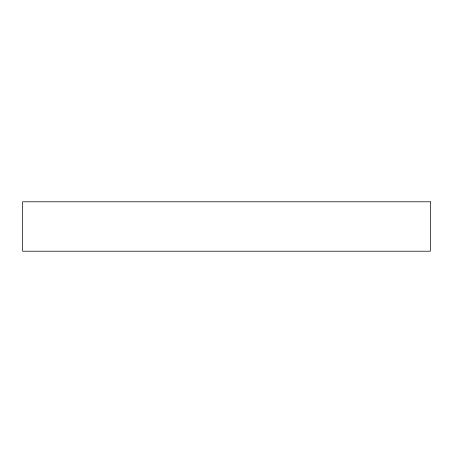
<?xml version="1.0" encoding="UTF-8"?>
<svg xmlns="http://www.w3.org/2000/svg" width="453" height="453" viewBox="0 0 453 453"><rect width="100%" height="100%" fill="white"/><g stroke="black" fill="none" stroke-linecap="round" stroke-linejoin="round"><path stroke-width="0.68" d="M430.35 201.789L22.65 201.789L22.65 251.211L430.35 251.211L430.35 201.789"/></g></svg>
